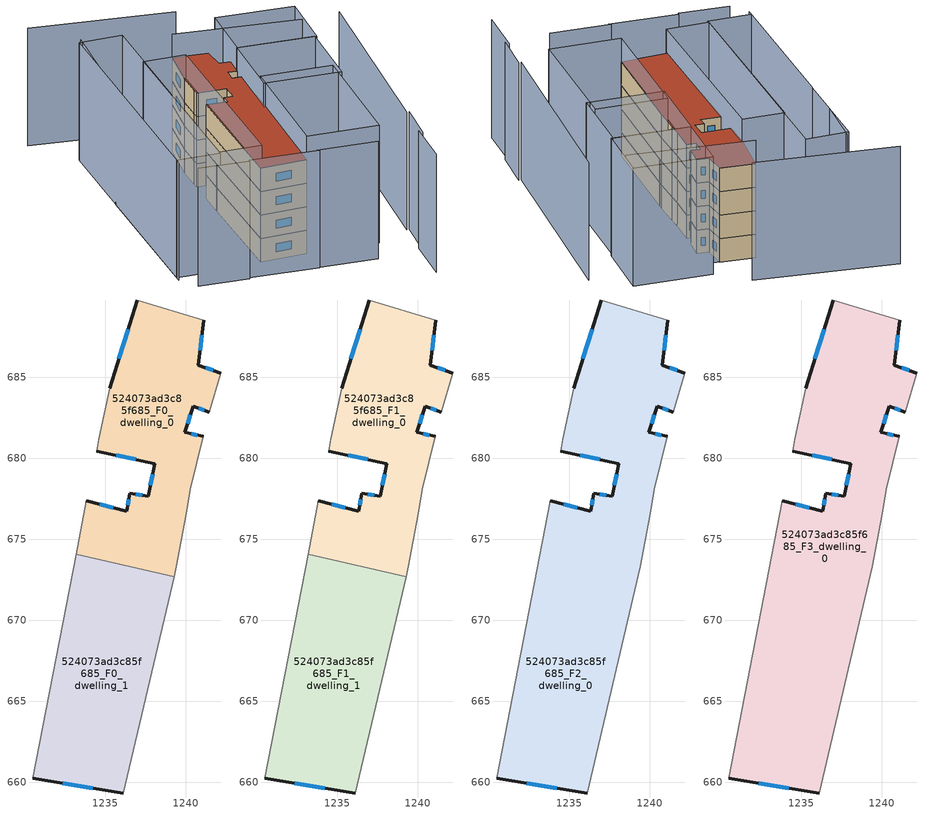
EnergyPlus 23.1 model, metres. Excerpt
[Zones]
524073ad3c85f685_F0_dwelling_0
 floor ground (EU_floor_Construction): 1241.1,688.54 1240.76,685.76 1242.16,685.27 1241.45,682.85 1240.44,683.22 1239.94,681.6 1241.08,681.35 1240.28,678.08 1240.01,676.57 1239.41,673.29 1239.27,672.7 1233.21,674.09 1233.85,677.37 1236.33,676.74 1236.53,677.84 1237.67,677.65 1238.07,679.68 1234.5,680.43 1234.6,681.17 1235.28,684.33 1237,689.78 z0
 wall outside (EU_wall_Construction): 1237,689.78 1235.28,684.33 / 1242.16,685.27 1240.76,685.76 1241.1,688.54 / 1241.08,681.35 1239.94,681.6 1240.44,683.22 1241.45,682.85 / 1234.5,680.43 1238.07,679.68 1237.67,677.65 1236.53,677.84 1236.33,676.74 1233.85,677.37 z0:3
 wall adiabatic (EU_wall_Construction): 1235.28,684.33 1234.6,681.17 1234.5,680.43 / 1241.1,688.54 1237,689.78 / 1241.45,682.85 1242.16,685.27 / 1239.27,672.7 1239.41,673.29 1240.01,676.57 1240.28,678.08 1241.08,681.35 / 1233.85,677.37 1233.21,674.09 z0:3
 wall to 524073ad3c85f685_F0_dwelling_1 (EU_wall_Construction): 1233.21,674.09 1239.27,672.7 z0:3
 window (EU_Window_Construction): 1236.43,687.96 1235.85,686.15 / 1240.87,686.69 1240.99,687.61 / 1241.69,685.43 1241.22,685.6 / 1240.78,683.1 1241.11,682.98 / 1240.11,682.14 1240.28,682.68 / 1240.7,681.43 1240.32,681.52 / 1235.51,676.95 1234.68,677.16 / 1236.46,677.48 1236.4,677.11 / 1237.29,677.72 1236.91,677.78 / 1237.94,679 1237.8,678.33 / 1235.69,680.18 1236.88,679.93 z1:2
524073ad3c85f685_F0_dwelling_1
 floor ground (EU_floor_Construction): 1239.27,672.7 1236.12,659.33 1230.53,660.25 1233.21,674.09 z0
 wall outside (EU_wall_Construction): 1230.53,660.25 1236.12,659.33 z0:3
 wall adiabatic (EU_wall_Construction): 1236.12,659.33 1239.27,672.7 / 1233.21,674.09 1230.53,660.25 z0:3
 window (EU_Window_Construction): 1232.39,659.95 1234.25,659.64 z1:2
524073ad3c85f685_F1_dwelling_0
 floor to 524073ad3c85f685_F0_dwelling_0 (EU_floor_Construction): 1241.1,688.54 1240.76,685.76 1242.16,685.27 1241.45,682.85 1240.44,683.22 1239.94,681.6 1241.08,681.35 1240.28,678.08 1240.01,676.57 1239.41,673.29 1239.27,672.7 1233.21,674.09 1233.85,677.37 1236.33,676.74 1236.53,677.84 1237.67,677.65 1238.07,679.68 1234.5,680.43 1234.6,681.17 1235.28,684.33 1237,689.78 z3
 wall outside (EU_wall_Construction): 1237,689.78 1235.28,684.33 / 1242.16,685.27 1240.76,685.76 1241.1,688.54 / 1241.08,681.35 1239.94,681.6 1240.44,683.22 1241.45,682.85 / 1234.5,680.43 1238.07,679.68 1237.67,677.65 1236.53,677.84 1236.33,676.74 1233.85,677.37 z3:6
 wall adiabatic (EU_wall_Construction): 1235.28,684.33 1234.6,681.17 1234.5,680.43 / 1241.1,688.54 1237,689.78 / 1241.45,682.85 1242.16,685.27 / 1239.27,672.7 1239.41,673.29 1240.01,676.57 1240.28,678.08 1241.08,681.35 / 1233.85,677.37 1233.21,674.09 z3:6
 wall to 524073ad3c85f685_F1_dwelling_1 (EU_wall_Construction): 1233.21,674.09 1239.27,672.7 z3:6
 window (EU_Window_Construction): 1236.43,687.96 1235.85,686.15 / 1240.87,686.69 1240.99,687.61 / 1241.69,685.43 1241.22,685.6 / 1240.78,683.1 1241.11,682.98 / 1240.11,682.14 1240.28,682.68 / 1240.7,681.43 1240.32,681.52 / 1235.51,676.95 1234.68,677.16 / 1236.46,677.48 1236.4,677.11 / 1237.29,677.72 1236.91,677.78 / 1237.94,679 1237.8,678.33 / 1235.69,680.18 1236.88,679.93 z4:5
524073ad3c85f685_F1_dwelling_1
 floor to 524073ad3c85f685_F0_dwelling_1 (EU_floor_Construction): 1239.27,672.7 1236.12,659.33 1230.53,660.25 1233.21,674.09 z3
 wall outside (EU_wall_Construction): 1230.53,660.25 1236.12,659.33 z3:6
 wall adiabatic (EU_wall_Construction): 1236.12,659.33 1239.27,672.7 / 1233.21,674.09 1230.53,660.25 z3:6
 window (EU_Window_Construction): 1232.39,659.95 1234.25,659.64 z4:5
524073ad3c85f685_F2_dwelling_0
 floor to 524073ad3c85f685_F1_dwelling_0 (EU_floor_Construction): 1241.1,688.54 1240.76,685.76 1242.16,685.27 1241.45,682.85 1240.44,683.22 1239.94,681.6 1241.08,681.35 1240.28,678.08 1240.01,676.57 1239.41,673.29 1239.27,672.7 1233.21,674.09 1233.85,677.37 1236.33,676.74 1236.53,677.84 1237.67,677.65 1238.07,679.68 1234.5,680.43 1234.6,681.17 1235.28,684.33 1237,689.78 z6
 floor to 524073ad3c85f685_F1_dwelling_1 (EU_floor_Construction): 1239.27,672.7 1236.12,659.33 1230.53,660.25 1233.21,674.09 z6
 wall outside (EU_wall_Construction): 1237,689.78 1235.28,684.33 / 1242.16,685.27 1240.76,685.76 1241.1,688.54 / 1241.08,681.35 1239.94,681.6 1240.44,683.22 1241.45,682.85 / 1230.53,660.25 1236.12,659.33 / 1234.5,680.43 1238.07,679.68 1237.67,677.65 1236.53,677.84 1236.33,676.74 1233.85,677.37 z6:9
 wall adiabatic (EU_wall_Construction): 1235.28,684.33 1234.6,681.17 1234.5,680.43 / 1241.1,688.54 1237,689.78 / 1241.45,682.85 1242.16,685.27 / 1236.12,659.33 1239.41,673.29 1240.01,676.57 1240.28,678.08 1241.08,681.35 / 1233.85,677.37 1230.53,660.25 z6:9
 window (EU_Window_Construction): 1236.43,687.96 1235.85,686.15 / 1240.87,686.69 1240.99,687.61 / 1241.69,685.43 1241.22,685.6 / 1240.78,683.1 1241.11,682.98 / 1240.11,682.14 1240.28,682.68 / 1240.7,681.43 1240.32,681.52 / 1232.39,659.95 1234.25,659.64 / 1235.51,676.95 1234.68,677.16 / 1236.46,677.48 1236.4,677.11 / 1237.29,677.72 1236.91,677.78 / 1237.94,679 1237.8,678.33 / 1235.69,680.18 1236.88,679.93 z7:8
524073ad3c85f685_F3_dwelling_0
 floor to 524073ad3c85f685_F2_dwelling_0 (EU_floor_Construction): 1241.1,688.54 1240.76,685.76 1242.16,685.27 1241.45,682.85 1240.44,683.22 1239.94,681.6 1241.08,681.35 1240.28,678.08 1240.01,676.57 1239.41,673.29 1236.12,659.33 1230.53,660.25 1233.85,677.37 1236.33,676.74 1236.53,677.84 1237.67,677.65 1238.07,679.68 1234.5,680.43 1234.6,681.17 1235.28,684.33 1237,689.78 z9
 wall outside (EU_wall_Construction): 1237,689.78 1235.28,684.33 / 1242.16,685.27 1240.76,685.76 1241.1,688.54 / 1241.08,681.35 1239.94,681.6 1240.44,683.22 1241.45,682.85 / 1230.53,660.25 1236.12,659.33 / 1234.5,680.43 1238.07,679.68 1237.67,677.65 1236.53,677.84 1236.33,676.74 1233.85,677.37 z9:12
 wall adiabatic (EU_wall_Construction): 1235.28,684.33 1234.6,681.17 1234.5,680.43 / 1241.1,688.54 1237,689.78 / 1241.45,682.85 1242.16,685.27 / 1236.12,659.33 1239.41,673.29 1240.01,676.57 1240.28,678.08 1241.08,681.35 / 1233.85,677.37 1230.53,660.25 z9:12
 window (EU_Window_Construction): 1236.43,687.96 1235.85,686.15 / 1240.87,686.69 1240.99,687.61 / 1241.69,685.43 1241.22,685.6 / 1240.78,683.1 1241.11,682.98 / 1240.11,682.14 1240.28,682.68 / 1240.7,681.43 1240.32,681.52 / 1232.39,659.95 1234.25,659.64 / 1235.51,676.95 1234.68,677.16 / 1236.46,677.48 1236.4,677.11 / 1237.29,677.72 1236.91,677.78 / 1237.94,679 1237.8,678.33 / 1235.69,680.18 1236.88,679.93 z10:11
 roof outside (EU_roof_Construction): 1236.12,659.33 1239.41,673.29 1240.01,676.57 1240.28,678.08 1241.08,681.35 1239.94,681.6 1240.44,683.22 1241.45,682.85 1242.16,685.27 1240.76,685.76 1241.1,688.54 1237,689.78 1235.28,684.33 1234.6,681.17 1234.5,680.43 1238.07,679.68 1237.67,677.65 1236.53,677.84 1236.33,676.74 1233.85,677.37 1230.53,660.25 z12
shading: 1221.22,658.85 1227.23,657.35 / 1227.29,657.59 1235.5,655.49 / 1235.15,655.63 1242.36,653.92 / 1246.18,647.48 1247.72,653.68 / 1224.34,681.62 1220.11,661.27 / 1247.92,653.21 1249.37,658.45 / 1249.09,658.52 1256.24,684.47 / 1251.65,685.12 1237,689.78 / 1240.45,694.44 1223.8,699.77 / 1227.36,694.04 1225.51,687.21 / 1236.12,659.33 1239.77,675.2 / 1239.77,675.2 1248.31,673.24 / 1248.31,673.24 1244.66,657.37 / 1244.66,657.37 1236.12,659.33 / 1225.45,661.09 1230.42,685.41 / 1230.42,685.41 1235.46,684.38 / 1235.46,684.38 1230.49,660.06 / 1230.49,660.06 1225.45,661.09 / 1241.43,682.86 1250.56,680.67 / 1250.56,680.67 1248.3,671.24 / 1248.3,671.24 1239.16,673.44 / 1239.16,673.44 1241.43,682.86 / 1243.41,690.76 1252.71,688.45 / 1252.71,688.45 1250.75,680.55 / 1250.75,680.55 1241.45,682.85 / 1241.45,682.85 1243.41,690.76 / 1220.25,661.95 1226.83,693.56 / 1226.83,693.56 1231.98,692.49 / 1231.98,692.49 1225.4,660.88 / 1225.4,660.88 1220.25,661.95 z0:15
[Building]
EU S2 Campaign: North Axis=0; Terrain=City; Solar Distribution=FullExterior
[Site:Location]
Bologna: Latitude=44.5; Longitude=11.25; Time Zone=1; Elevation=37
[SizingPeriod:WeatherFileDays]
AnnualSizingPeriod: Begin Month=1; Begin Day of Month=1; End Month=12; End Day of Month=31; Day of Week for Start Day=Monday; Use Weather File Daylight Saving Period=No; Use Weather File Rain and Snow Indicators=No
[MATERIAL]
EU_InternalMass_Material: Roughness=MediumRough; Thickness=0.1; Conductivity=1; Density=1800; Specific Heat=900; Thermal Absorptance=0.9; Solar Absorptance=0.7; Visible Absorptance=0.7
[MATERIAL:NOMASS] Roughness=MediumRough; Thermal Absorptance=0.9; Solar Absorptance=0.7; Visible Absorptance=0.7
Name | Thermal Resistance
EU_wall_NoMass | 0.937881
EU_roof_NoMass | 0.548572
EU_floor_NoMass | 0.71348
[WINDOWMATERIAL:SIMPLEGLAZINGSYSTEM]
EU_Window_SimpleGlazing: UFactor=4.25633; Solar Heat Gain Coefficient=0.85; Visible Transmittance=0.85
[CONSTRUCTION]
EU_wall_Construction: EU_wall_NoMass
EU_roof_Construction: EU_roof_NoMass
EU_floor_Construction: EU_floor_NoMass
EU_Window_Construction: EU_Window_SimpleGlazing
EU_InternalMass_Construction: EU_InternalMass_Material
[ZONE] Type=1; Multiplier=1; Ceiling Height=autocalculate; Floor Area=autocalculate; Part of Total Floor Area=Yes
Name | Volume
524073ad3c85f685_F0_dwelling_0 | 247.661
524073ad3c85f685_F1_dwelling_0 | 247.663
524073ad3c85f685_F2_dwelling_0 | 495.328
524073ad3c85f685_F3_dwelling_0 | 495.345
524073ad3c85f685_F0_dwelling_1 | 247.666
524073ad3c85f685_F1_dwelling_1 | 247.665
[INTERNALMASS] Construction=EU_InternalMass_Construction
Name | Zone or ZoneList | Surface Area
524073ad3c85f685_F0_dwelling_0_EU_InternalMass | 524073ad3c85f685_F0_dwelling_0 | 82.554
524073ad3c85f685_F0_dwelling_1_EU_InternalMass | 524073ad3c85f685_F0_dwelling_1 | 82.5553
524073ad3c85f685_F1_dwelling_0_EU_InternalMass | 524073ad3c85f685_F1_dwelling_0 | 82.554
524073ad3c85f685_F1_dwelling_1_EU_InternalMass | 524073ad3c85f685_F1_dwelling_1 | 82.5553
524073ad3c85f685_F2_dwelling_0_EU_InternalMass | 524073ad3c85f685_F2_dwelling_0 | 165.115
524073ad3c85f685_F3_dwelling_0_EU_InternalMass | 524073ad3c85f685_F3_dwelling_0 | 165.115
[OTHEREQUIPMENT] Fuel Type=Electricity; Design Level Calculation Method=Watts/Area; Power per Zone Floor Area=1; Fraction Latent=0; Fraction Radiant=0; Fraction Lost=0; Carbon Dioxide Generation Rate=0; EndUse Subcategory=EU_Step8_InternalGains
Name | Zone or ZoneList or Space or SpaceList | Schedule
EU_Step8_InternalGain_524073ad3c85f685_F0_dwelling_0_f000 | 524073ad3c85f685_F0_dwelling_0 | EU_Step8_GainSchedule_524073ad3c85f685_F0_dwelling_0_f000
EU_Step8_InternalGain_524073ad3c85f685_F0_dwelling_1_f000 | 524073ad3c85f685_F0_dwelling_1 | EU_Step8_GainSchedule_524073ad3c85f685_F0_dwelling_1_f000
EU_Step8_InternalGain_524073ad3c85f685_F1_dwelling_0_f000 | 524073ad3c85f685_F1_dwelling_0 | EU_Step8_GainSchedule_524073ad3c85f685_F1_dwelling_0_f000
EU_Step8_InternalGain_524073ad3c85f685_F1_dwelling_1_f000 | 524073ad3c85f685_F1_dwelling_1 | EU_Step8_GainSchedule_524073ad3c85f685_F1_dwelling_1_f000
EU_Step8_InternalGain_524073ad3c85f685_F2_dwelling_0_f000 | 524073ad3c85f685_F2_dwelling_0 | EU_Step8_GainSchedule_524073ad3c85f685_F2_dwelling_0_f000
EU_Step8_InternalGain_524073ad3c85f685_F3_dwelling_0_f000 | 524073ad3c85f685_F3_dwelling_0 | EU_Step8_GainSchedule_524073ad3c85f685_F3_dwelling_0_f000
[ZONEVENTILATION:DESIGNFLOWRATE] Schedule=EU_AlwaysOn; Design Flow Rate Calculation Method=AirChanges/Hour; Air Changes per Hour=0.687892; Ventilation Type=Natural; Fan Pressure Rise=0; Fan Total Efficiency=1; Constant Term Coefficient=1; Temperature Term Coefficient=0; Velocity Term Coefficient=0; Velocity Squared Term Coefficient=0; Minimum Indoor Temperature=-100; Maximum Indoor Temperature=100; Delta Temperature=-100; Minimum Outdoor Temperature=-100; Maximum Outdoor Temperature=100; Maximum Wind Speed=40
Name | Zone or ZoneList or Space or SpaceList
EU_ConstantAir_524073ad3c85f685_F0_dwelling_0 | 524073ad3c85f685_F0_dwelling_0
EU_ConstantAir_524073ad3c85f685_F0_dwelling_1 | 524073ad3c85f685_F0_dwelling_1
EU_ConstantAir_524073ad3c85f685_F1_dwelling_0 | 524073ad3c85f685_F1_dwelling_0
EU_ConstantAir_524073ad3c85f685_F1_dwelling_1 | 524073ad3c85f685_F1_dwelling_1
EU_ConstantAir_524073ad3c85f685_F2_dwelling_0 | 524073ad3c85f685_F2_dwelling_0
EU_ConstantAir_524073ad3c85f685_F3_dwelling_0 | 524073ad3c85f685_F3_dwelling_0
[HVACTEMPLATE:THERMOSTAT] Constant Heating Setpoint=20; Constant Cooling Setpoint=50
EU_HeatOnly_524073ad3c85f685_F0_dwelling_0; EU_HeatOnly_524073ad3c85f685_F0_dwelling_1; EU_HeatOnly_524073ad3c85f685_F1_dwelling_0; EU_HeatOnly_524073ad3c85f685_F1_dwelling_1; EU_HeatOnly_524073ad3c85f685_F2_dwelling_0; EU_HeatOnly_524073ad3c85f685_F3_dwelling_0
[HVACTEMPLATE:ZONE:IDEALLOADSAIRSYSTEM] System Availability Schedule=EU_AlwaysOn; Maximum Heating Supply Air Temperature=50; Minimum Cooling Supply Air Temperature=13; Maximum Heating Supply Air Humidity Ratio=0.0156; Minimum Cooling Supply Air Humidity Ratio=0.0077; Heating Limit=NoLimit; Cooling Limit=NoLimit; Heating Availability Schedule=EU_AlwaysOn; Cooling Availability Schedule=EU_CoolingOff; Dehumidification Control Type=ConstantSensibleHeatRatio; Cooling Sensible Heat Ratio=0.7; Dehumidification Setpoint=60; Humidification Control Type=None; Humidification Setpoint=30; Outdoor Air Method=None; Outdoor Air Flow Rate per Person=0.00944; Outdoor Air Flow Rate per Zone Floor Area=0; Outdoor Air Flow Rate per Zone=0; Demand Controlled Ventilation Type=None; Outdoor Air Economizer Type=NoEconomizer; Heat Recovery Type=None; Sensible Heat Recovery Effectiveness=0.7; Latent Heat Recovery Effectiveness=0.65
Name | Template Thermostat
524073ad3c85f685_F0_dwelling_0 | EU_HeatOnly_524073ad3c85f685_F0_dwelling_0
524073ad3c85f685_F0_dwelling_1 | EU_HeatOnly_524073ad3c85f685_F0_dwelling_1
524073ad3c85f685_F1_dwelling_0 | EU_HeatOnly_524073ad3c85f685_F1_dwelling_0
524073ad3c85f685_F1_dwelling_1 | EU_HeatOnly_524073ad3c85f685_F1_dwelling_1
524073ad3c85f685_F2_dwelling_0 | EU_HeatOnly_524073ad3c85f685_F2_dwelling_0
524073ad3c85f685_F3_dwelling_0 | EU_HeatOnly_524073ad3c85f685_F3_dwelling_0
[SIZING:ZONE] Zone Cooling Design Supply Air Temperature Input Method=SupplyAirTemperature; Zone Cooling Design Supply Air Temperature=13; Zone Heating Design Supply Air Temperature Input Method=SupplyAirTemperature; Zone Heating Design Supply Air Temperature=50; Zone Cooling Design Supply Air Humidity Ratio=0.008; Zone Heating Design Supply Air Humidity Ratio=0.008; Cooling Design Air Flow Method=DesignDay; Cooling Design Air Flow Rate=0; Cooling Minimum Air Flow per Zone Floor Area=0.000762; Cooling Minimum Air Flow=0; Cooling Minimum Air Flow Fraction=0.2; Heating Design Air Flow Method=DesignDay; Heating Design Air Flow Rate=0; Heating Maximum Air Flow per Zone Floor Area=0.002032; Heating Maximum Air Flow=0.141576; Heating Maximum Air Flow Fraction=0.3; Account for Dedicated Outdoor Air System=No; Dedicated Outdoor Air System Control Strategy=NeutralSupplyAir; Dedicated Outdoor Air Low Setpoint Temperature for Design=autosize; Dedicated Outdoor Air High Setpoint Temperature for Design=autosize; Zone Load Sizing Method=Sensible Load Only No Latent Load; Zone Latent Cooling Design Supply Air Humidity Ratio Input Method=HumidityRatioDifference; Zone Cooling Design Supply Air Humidity Ratio Difference=0.005; Zone Latent Heating Design Supply Air Humidity Ratio Input Method=HumidityRatioDifference; Zone Humidification Design Supply Air Humidity Ratio Difference=0.005
524073ad3c85f685_F0_dwelling_0; 524073ad3c85f685_F0_dwelling_1; 524073ad3c85f685_F1_dwelling_0; 524073ad3c85f685_F1_dwelling_1; 524073ad3c85f685_F2_dwelling_0; 524073ad3c85f685_F3_dwelling_0
[SCHEDULE:CONSTANT]
Name | Hourly Value
EU_AlwaysOn | 1
EU_CoolingOff | 0
[SCHEDULE:FILE] Column Number=1; Rows to Skip at Top=0; Number of Hours of Data=8760; Column Separator=Comma; Interpolate to Timestep=No; Minutes per Item=60; Adjust Schedule for Daylight Savings=Yes
Name | File
EU_Step8_GainSchedule_524073ad3c85f685_F0_dwelling_0_f000 | ../../schedules/524073ad3c85f685/524073ad3c85f685_F0_dwelling_0_f000_gain.csv
EU_Step8_GainSchedule_524073ad3c85f685_F0_dwelling_1_f000 | ../../schedules/524073ad3c85f685/524073ad3c85f685_F0_dwelling_1_f000_gain.csv
EU_Step8_GainSchedule_524073ad3c85f685_F1_dwelling_0_f000 | ../../schedules/524073ad3c85f685/524073ad3c85f685_F1_dwelling_0_f000_gain.csv
EU_Step8_GainSchedule_524073ad3c85f685_F1_dwelling_1_f000 | ../../schedules/524073ad3c85f685/524073ad3c85f685_F1_dwelling_1_f000_gain.csv
EU_Step8_GainSchedule_524073ad3c85f685_F2_dwelling_0_f000 | ../../schedules/524073ad3c85f685/524073ad3c85f685_F2_dwelling_0_f000_gain.csv
EU_Step8_GainSchedule_524073ad3c85f685_F3_dwelling_0_f000 | ../../schedules/524073ad3c85f685/524073ad3c85f685_F3_dwelling_0_f000_gain.csv
